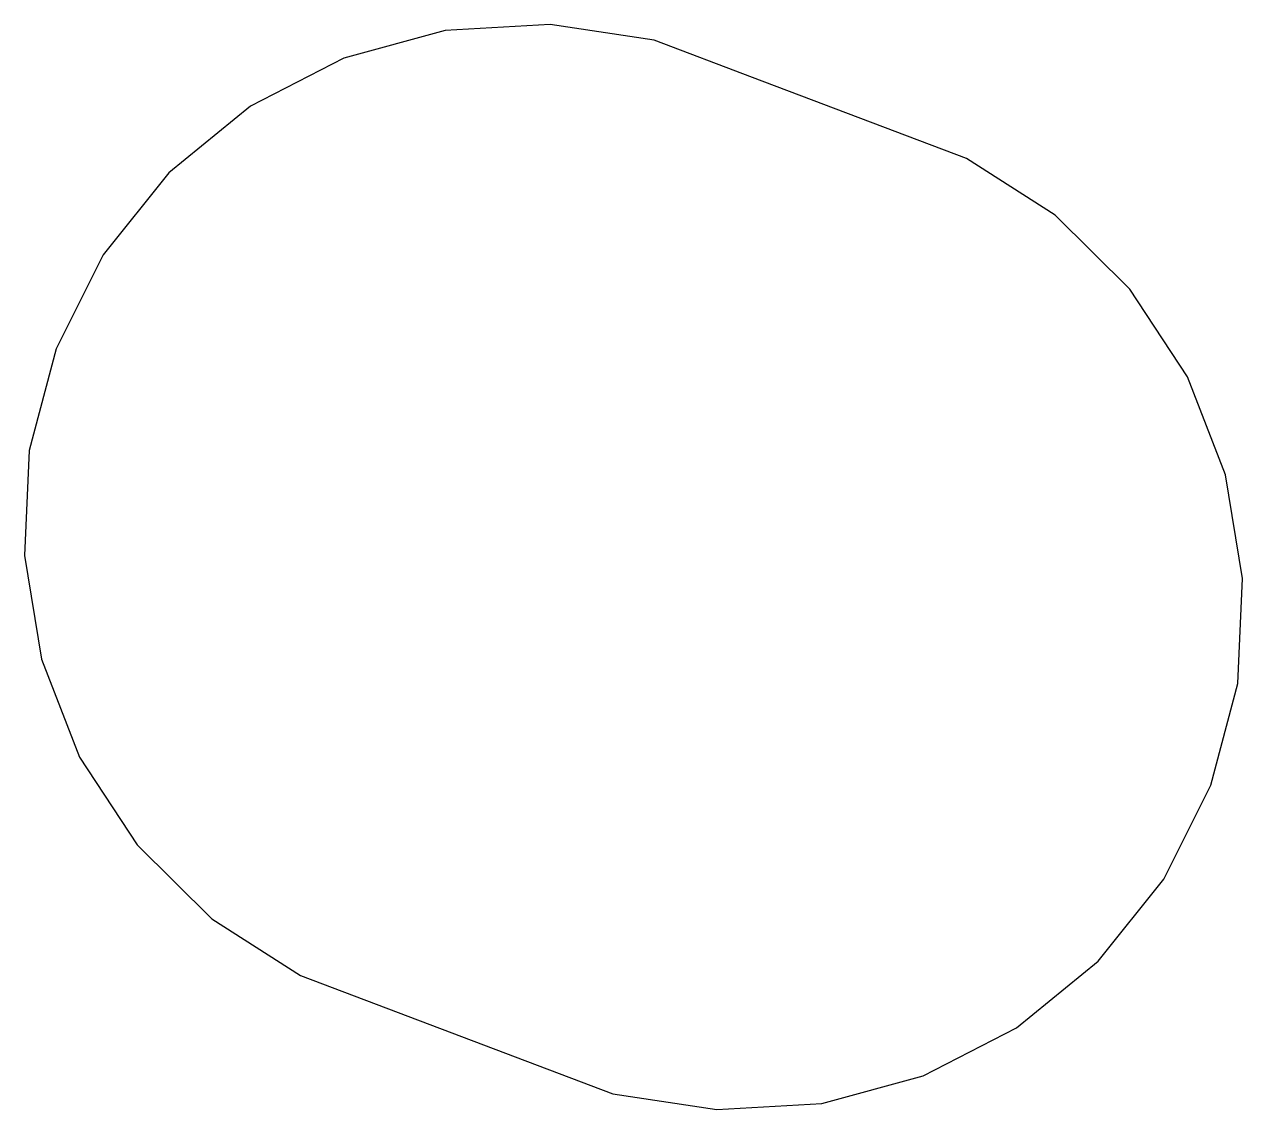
# Model space of a CAD drawing. Header units: metres. Extents: x -5 to 7.1, y -5.8 to 5.
import ezdxf

# ---------------------------------------------------------------- set-up
doc = ezdxf.new("R2010")
doc.units = ezdxf.units.M

msp = doc.modelspace()

# ---------------------------------------------------------------- linework, layer by layer
for p, q in [((0.235931, 4.99442), (-0.807617, 4.93434)), ((1.26917, 4.83623), (0.235931, 4.99442)), ((-0.807617, 4.93434), (-1.81587, 4.65858)), ((2.24695, 4.46667), (1.26917, 4.83623)), ((-1.81587, 4.65858), (-2.74477, 4.17924)), ((4.37727, 3.6615), (2.24695, 4.46667)), ((-2.74477, 4.17924), (-3.55371, 3.51724)), ((5.25684, 3.09671), (4.37727, 3.6615)), ((-3.55371, 3.51724), (-4.20734, 2.70154)), ((5.99977, 2.3614), (5.25684, 3.09671)), ((-4.20734, 2.70154), (-4.67706, 1.76775)), ((6.57358, 1.4877), (5.99977, 2.3614)), ((-4.67706, 1.76775), (-4.9424, 0.756699)), ((6.9532, 0.513794), (6.57358, 1.4877)), ((-4.9424, 0.756699), (-4.99173, -0.287415)), ((7.12206, -0.517761), (6.9532, 0.513794)), ((-4.99173, -0.287415), (-4.82288, -1.31897)), ((7.07272, -1.56187), (7.12206, -0.517761)), ((-4.82288, -1.31897), (-4.44325, -2.29288)), ((6.80739, -2.57292), (7.07272, -1.56187)), ((-4.44325, -2.29288), (-3.86945, -3.1666)), ((6.33765, -3.50671), (6.80739, -2.57292)), ((-3.86945, -3.1666), (-3.12651, -3.90189)), ((5.68404, -4.32243), (6.33765, -3.50671)), ((-3.12651, -3.90189), (-2.24695, -4.46667)), ((4.87509, -4.98444), (5.68404, -4.32243)), ((-2.24695, -4.46667), (0.86113, -5.6414)), ((3.9462, -5.46376), (4.87509, -4.98444)), ((2.93794, -5.73952), (3.9462, -5.46376)), ((0.86113, -5.6414), (1.89438, -5.79959)), ((1.89438, -5.79959), (2.93794, -5.73952))]:
    msp.add_line(p, q)

doc.saveas('drawing.dxf')
